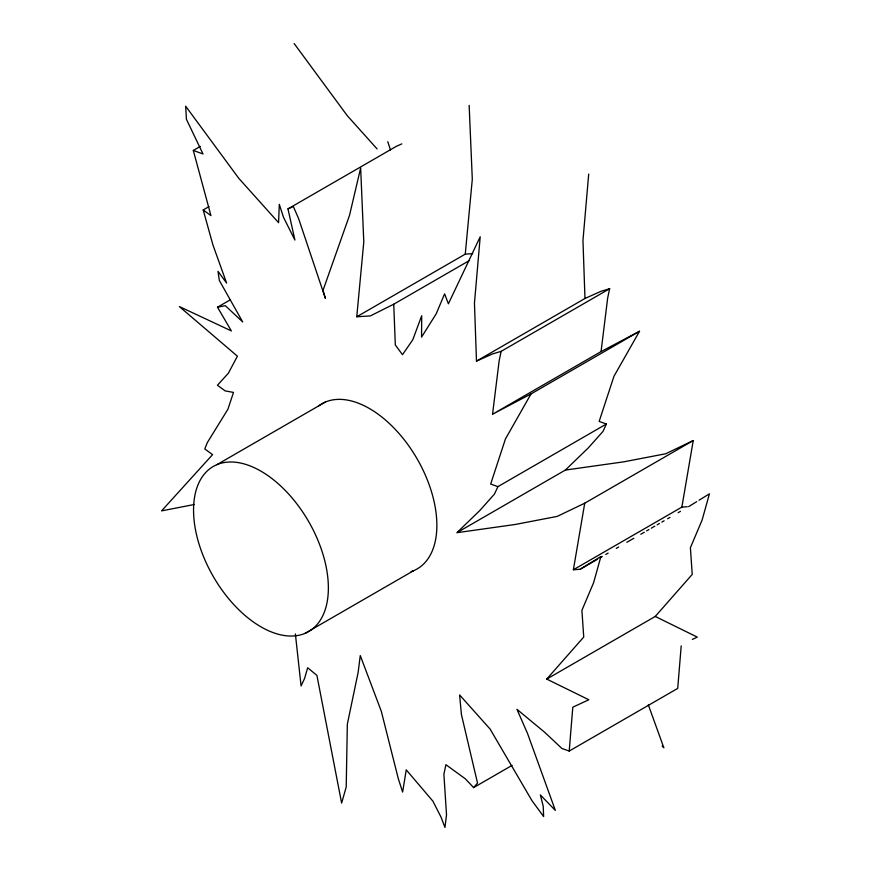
<?xml version="1.0" encoding="UTF-8"?>
<svg xmlns="http://www.w3.org/2000/svg" width="871" height="871" viewBox="0 0 871 871"><rect width="100%" height="100%" fill="white"/><g stroke="black" fill="none" stroke-linecap="round" stroke-linejoin="round"><path stroke-width="1.31" d="M681.209 645.847L677.714 688.406L569.22 751.052L561.947 748.494L544.538 732.163L516.96 709.332L527.521 733.458L555.35 810.411L540.336 794.907L543.199 806.154L543.635 816.552L532.039 800.776L490.079 729.027L459.605 694.949L461.423 714.558L477.537 783.116L473.606 787.591L465.364 778.837L445.919 764.694L443.894 774.243L446.518 814.777L444.961 827.45L441.118 817.292L432.92 801.2L406.245 769.833L402.631 792.055L398.33 778.805L381.291 711.226L360.267 655.558L358.144 672.358L347.333 724.215L346.212 787.014L341.628 803.073L316.913 675.406L307.67 667.763L304.6 678.4L301.083 685.967L295.378 633.925M588.698 174.113L582.96 240.516L584.974 298.481L476.481 361.127L474.455 303.152L480.204 236.76L448.391 303.794L444.602 293.854L436.24 313.745L421.542 337.131L421.716 315.694L412.8 339.734L402.5 354.704L395.314 344.949L393.736 304.208L469.567 260.429M569.22 751.052L572.802 707.187L588.818 699.761L546.738 679.086L583.733 637.049L581.904 610.353L593.597 582.71L600.925 556.471L580.14 569.275L573.379 569.754L584.735 503.198L693.24 440.552L681.873 507.118L573.379 569.754M393.736 304.208L370.36 315.912L356.762 316.772L363.795 241.909L360.648 167.961L349.532 215.322L323.032 290.315L325.373 298.339L298.557 218.436L293.353 206.536L287.974 208.898L294.91 240.048L283.5 217.315L279.286 204.337L278.578 222.704L238.741 178.272L185.654 106.186L186.438 119.349L203.008 153.949L193.308 150.454L210.934 215.605L203.204 209.955L209.04 206.579M356.762 316.772L465.256 254.136L472.3 179.274L469.142 105.326M492.55 414.226L499.17 360.659L501.152 351.351L609.646 288.715L607.664 298.024L601.055 351.59L492.55 414.226L531.027 393.921L639.521 331.274L613.946 376.316L599.161 421.422L606.401 424.003L602.972 431.428L588.328 447.868L565.377 470.057L458.048 532.029M606.401 424.003L497.907 486.639L494.467 494.064L479.834 510.504L456.883 532.704L515.099 524.494L557.19 516.405L584.735 503.198M531.027 393.921L505.452 438.951L490.667 484.058L497.907 486.639M546.738 679.086L655.242 616.45L692.227 574.403L690.398 547.707L702.102 520.074L709.43 493.835L699.032 500.226M688.634 506.628L696.724 501.652M193.308 150.454L200.308 146.404M287.974 208.898L396.479 146.252L401.847 143.889M194.342 504.483L161.571 510.885L212.568 454.629L204.783 448.957L207.331 442.599L227.897 409.261L233.504 392.418L225.197 390.916L217.434 385.243L228.365 373.224L237.402 356.195L179.328 306.548L231.37 330.926L217.51 307.213L230.336 299.798M216.825 464.711L325.319 402.064M305.09 633.337A95.331 55.036 60 0 0 283.021 488.206A95.331 55.036 60 0 0 194.766 525.529A95.331 55.036 60 0 0 305.09 633.337L413.594 570.701M580.14 569.275L597.637 559.171M599.967 557.821L602.307 556.471M605.802 554.457L608.132 553.107M616.298 548.392L618.639 547.042M626.804 542.328L633.805 538.289M640.806 534.25L644.3 532.225M646.63 530.875L648.971 529.535M651.301 528.185L654.796 526.16M657.137 524.821L659.467 523.471M661.797 522.121L664.138 520.771M667.632 518.757L669.962 517.407M678.139 512.692L680.469 511.342M473.606 787.591L512.104 765.359M601.055 351.59L639.521 331.274M692.38 639.401L697.312 637.115L655.242 616.45M693.24 440.552L665.694 453.769L623.603 461.859L565.377 470.057M584.974 298.481L600.946 291.317L609.646 288.715M476.481 361.127L492.453 353.964L501.152 351.351M217.51 307.213L225.349 305.688L242.726 321.998L219.34 280.473L217.99 271.349L226.623 283.086L212.97 245.078L203.204 209.955M681.873 507.118L687.284 506.726M465.256 254.136L472.681 253.657M662.145 746.088L663.844 747.775L648.34 704.879M377.11 148.952L347.235 115.636L294.148 43.55M387.78 141.69L390.469 149.954M318.514 405.995A95.331 55.036 60 0 1 418.243 460.835A95.331 55.036 60 0 1 411.134 571.626"/></g></svg>
